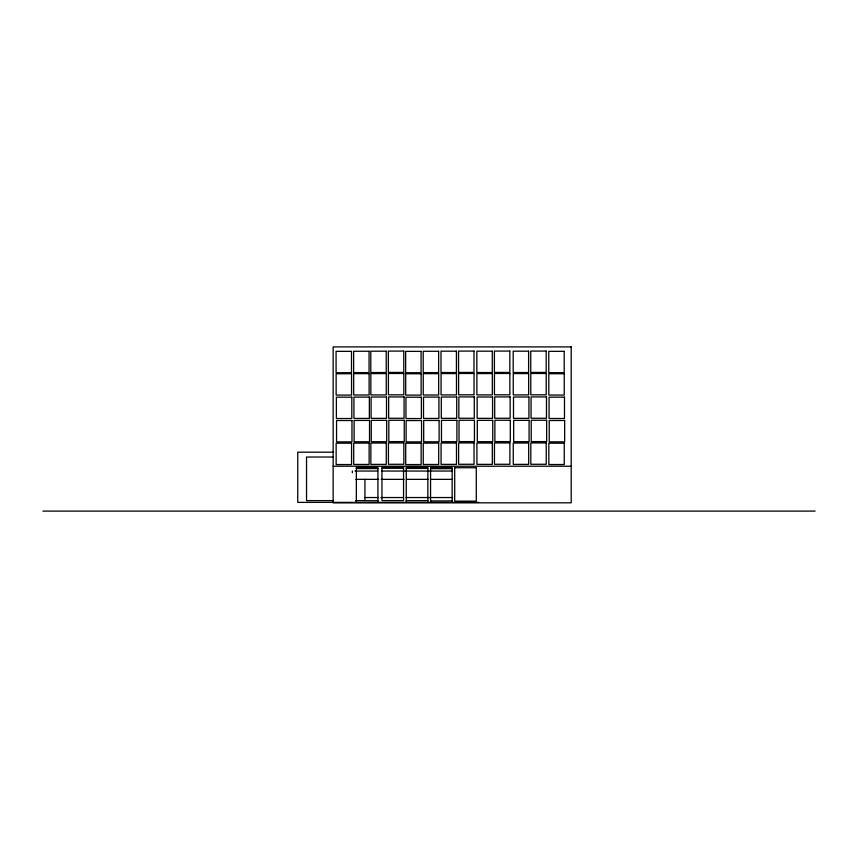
<?xml version="1.0" encoding="UTF-8"?>
<svg xmlns="http://www.w3.org/2000/svg" width="858" height="858" viewBox="0 0 858 858"><rect width="100%" height="100%" fill="white"/><g stroke="black" fill="none" stroke-linecap="round" stroke-linejoin="round"><path stroke-width="1.29" d="M333.73 452.187L297.758 452.187L297.758 502.38L478.71 502.38M333.086 457.024L306.542 457.024L306.542 500.622L333.086 500.622M333.151 466.226L571.192 466.226M454.697 467.728L476.287 467.728M381.96 468.275L403.56 468.275M406.263 468.414L427.863 468.414M356.338 468.575L377.928 468.575M430.566 468.672L452.155 468.672M355.008 471.042L377.659 471.042M381.66 471.042L452.305 471.042M355.888 479.354L378.614 479.354M381.295 479.354L404.021 479.354M406.703 479.354L428.099 479.354M430.77 479.354L452.166 479.354M364.929 497.543L378.217 497.543M380.866 497.543L403.453 497.543M406.113 497.543L452.616 497.543M355.641 500.622L377.928 500.74M406.263 500.654L427.863 500.654M430.566 500.922L452.155 500.922M42.9 511.1L815.1 511.1M476.287 467.567L476.287 501.147L454.697 501.147L454.697 467.567M452.155 502.102L452.155 467.492L430.566 467.492L430.566 502.102M427.863 501.833L427.863 467.235L406.263 467.235L406.263 501.833M377.928 502.005L377.928 467.32L356.338 467.32L356.338 502.005M364.929 479.247L364.929 500.622M352.338 471.042L352.338 472.737M571.192 346.9L333.151 346.9L333.151 502.874L571.192 502.809L571.192 346.9M403.775 351.094L388.352 351.094L388.352 372.436L403.775 372.436L403.775 351.094M473.981 351.083L458.558 351.083L458.558 372.426L473.981 372.426L473.981 351.083M509.824 351.083L494.401 351.083L494.401 372.426L509.824 372.426L509.824 351.083M546.171 351.083L530.748 351.083L530.748 372.426L546.171 372.426L546.171 351.083M369.058 351.254L353.635 351.254L353.635 372.597L369.058 372.597L369.058 351.254M386.218 351.19L370.795 351.19L370.795 372.533L386.218 372.533L386.218 351.19M438.631 351.276L423.198 351.276L423.198 372.619L438.631 372.619L438.631 351.276M456.424 351.179L441.001 351.179L441.001 372.522L456.424 372.522L456.424 351.179M492.267 351.179L476.844 351.179L476.844 372.522L492.267 372.522L492.267 351.179M528.614 351.179L513.191 351.179L513.191 372.522L528.614 372.522L528.614 351.179M351.501 351.351L336.079 351.351L336.079 372.694L351.501 372.694L351.501 351.351M421.074 351.372L405.652 351.372L405.652 372.715L421.074 372.715L421.074 351.372M564.189 351.33L548.766 351.33L548.766 372.672L564.189 372.672L564.189 351.33M386.272 373.584L370.849 373.584L370.849 394.927L386.272 394.927L386.272 373.584M403.828 373.487L388.406 373.487L388.406 394.83L403.828 394.83L403.828 373.487M456.477 373.573L441.055 373.573L441.055 394.916L456.477 394.916L456.477 373.573M474.034 373.477L458.612 373.477L458.612 394.819L474.034 394.819L474.034 373.477M492.32 373.573L476.898 373.573L476.898 394.916L492.32 394.916L492.32 373.573M509.877 373.477L494.444 373.477L494.444 394.819L509.877 394.819L509.877 373.477M528.667 373.573L513.245 373.573L513.245 394.916L528.667 394.916L528.667 373.573M546.224 373.477L530.802 373.477L530.802 394.819L546.224 394.819L546.224 373.477M351.555 373.745L336.132 373.745L336.132 395.088L351.555 395.088L351.555 373.745M369.112 373.648L353.689 373.648L353.689 394.991L369.112 394.991L369.112 373.648M421.128 373.766L405.695 373.766L405.695 395.109L421.128 395.109L421.128 373.766M438.674 373.67L423.251 373.67L423.251 395.012L438.674 395.012L438.674 373.67M564.242 373.723L548.82 373.723L548.82 395.066L564.242 395.066L564.242 373.723M386.518 397.018L371.096 397.018L371.096 418.361L386.518 418.361L386.518 397.018M404.075 396.932L388.653 396.932L388.653 418.275L404.075 418.275L404.075 396.932M456.724 397.007L441.302 397.007L441.302 418.35L456.724 418.35L456.724 397.007M474.281 396.911L458.858 396.911L458.858 418.254L474.281 418.254L474.281 396.911M492.567 397.007L477.145 397.007L477.145 418.35L492.567 418.35L492.567 397.007M510.124 396.911L494.701 396.911L494.701 418.254L510.124 418.254L510.124 396.911M528.925 397.007L513.502 397.007L513.502 418.35L528.925 418.35L528.925 397.007M546.482 396.911L531.059 396.911L531.059 418.254L546.482 418.254L546.482 396.911M351.801 397.179L336.379 397.179L336.379 418.522L351.801 418.522L351.801 397.179M369.358 397.093L353.936 397.093L353.936 418.425L369.358 418.425L369.358 397.093M421.375 397.2L405.952 397.2L405.952 418.543L421.375 418.543L421.375 397.2M438.931 397.104L423.509 397.104L423.509 418.447L438.931 418.447L438.931 397.104M564.489 397.157L549.066 397.157L549.066 418.5L564.489 418.5L564.489 397.157M404.247 420.27L388.824 420.27L388.824 441.613L404.247 441.613L404.247 420.27M474.453 420.259L459.03 420.259L459.03 441.602L474.453 441.602L474.453 420.259M510.296 420.259L494.873 420.259L494.873 441.602L510.296 441.602L510.296 420.259M546.653 420.259L531.22 420.259L531.22 441.602L546.653 441.602L546.653 420.259M369.53 420.431L354.107 420.431L354.107 441.773L369.53 441.773L369.53 420.431M386.69 420.366L371.267 420.366L371.267 441.709L386.69 441.709L386.69 420.366M439.103 420.452L423.68 420.452L423.68 441.795L439.103 441.795L439.103 420.452M456.896 420.356L441.473 420.356L441.473 441.698L456.896 441.698L456.896 420.356M492.739 420.356L477.316 420.356L477.316 441.698L492.739 441.698L492.739 420.356M529.096 420.356L513.674 420.356L513.674 441.698L529.096 441.698L529.096 420.356M351.973 420.527L336.55 420.527L336.55 441.87L351.973 441.87L351.973 420.527M421.546 420.549L406.124 420.549L406.124 441.891L421.546 441.891L421.546 420.549M564.661 420.506L549.238 420.506L549.238 441.849L564.661 441.849L564.661 420.506M403.839 442.942L388.417 442.942L388.417 464.285L403.839 464.285L403.839 442.942M474.045 442.932L458.622 442.932L458.622 464.275L474.045 464.275L474.045 442.932M509.888 442.932L494.455 442.932L494.455 464.275L509.888 464.275L509.888 442.932M546.235 442.932L530.812 442.932L530.812 464.275L546.235 464.275L546.235 442.932M369.122 443.103L353.7 443.103L353.7 464.446L369.122 464.446L369.122 443.103M386.282 443.039L370.86 443.039L370.86 464.382L386.282 464.382L386.282 443.039M438.685 443.125L423.262 443.125L423.262 464.468L438.685 464.468L438.685 443.125M456.488 443.028L441.066 443.028L441.066 464.371L456.488 464.371L456.488 443.028M492.331 443.028L476.909 443.028L476.909 464.371L492.331 464.371L492.331 443.028M528.678 443.028L513.256 443.028L513.256 464.371L528.678 464.371L528.678 443.028M564.253 443.178L548.83 443.178L548.83 464.521L564.253 464.521L564.253 443.178M351.566 443.2L336.143 443.2L336.143 464.543L351.566 464.543L351.566 443.2M421.139 443.221L405.705 443.221L405.705 464.564L421.139 464.564L421.139 443.221M403.56 467.181L381.96 467.181L381.96 500.6L403.56 500.6L403.56 467.181"/></g></svg>
